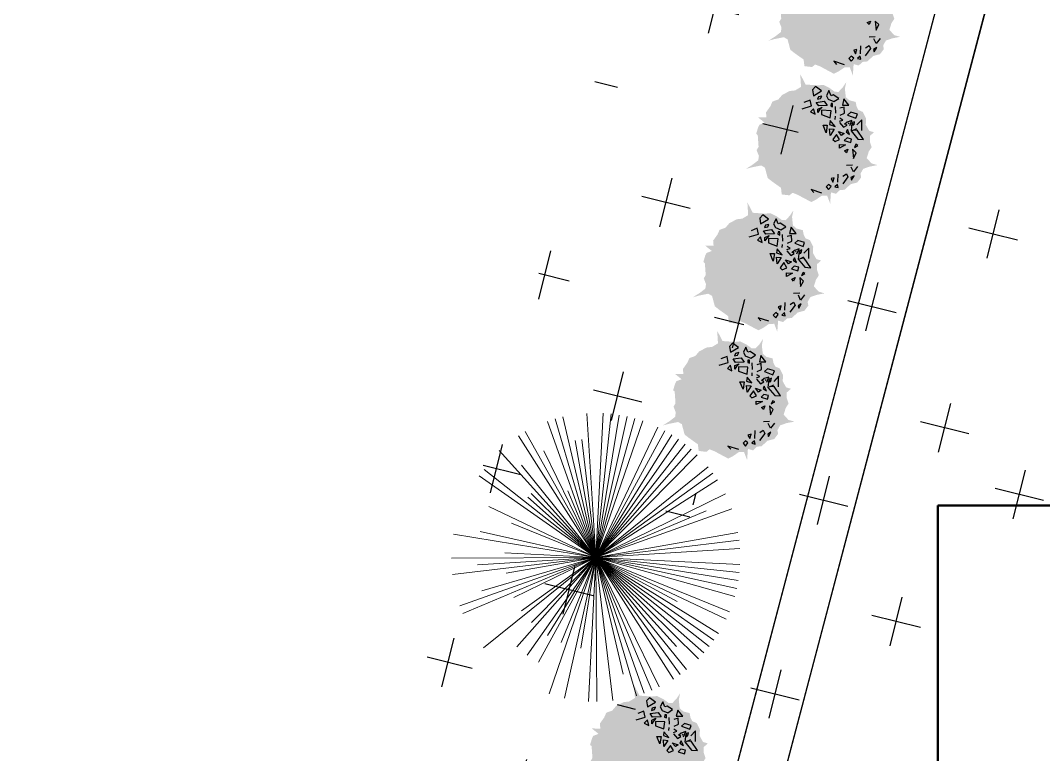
# Model space of a CAD drawing. Header units: millimetres. Extents: x 1933 to 24107, y 1228 to 18074.
# Drawn here: x 1933 to 5187, y 7355 to 9689 of the extents above; entities that cross this region are included whole.
import ezdxf

# ---------------------------------------------------------------- set-up
doc = ezdxf.new("R2010")
doc.units = ezdxf.units.MM
doc.layers.add('marc det', color=74, linetype='Continuous', lineweight=18)

msp = doc.modelspace()

# ---------------------------------------------------------------- hatches: boundary and pattern name
h = msp.add_hatch()
h.set_pattern_fill('CROSS', color=92, scale=50, angle=75.9543, style=0)
h.set_pattern_definition([(75.9543, (115709.1, -407736.82), (-230.95161, 385.06344), [158.75, -476.25]), (165.9543, (115805.37, -407679.08), (-385.06344, -230.95161), [158.75, -476.25])])
h.paths.add_polyline_path([(4287.4, 11301.4), (1933.3, 3232), (2260.8, 3143.2, 0.425509), (2731.5, 3465), (3074, 4604.1), (4678.3, 10297.5, 0.355067)])
at = {"layer": 'marc det'}
for points in [[(4372.6, 9629.2), (4381.5, 9595.9), (4395.5, 9585), (4423.7, 9565), (4426.2, 9543.9), (4450.4, 9541.1), (4460.7, 9549.2), (4476.2, 9543.1), (4519.9, 9519.7), (4535, 9527.3), (4553.9, 9540.1), (4570.4, 9540.3), (4580.2, 9514.9), (4582.7, 9550.3), (4599, 9545.9), (4611, 9557.4), (4626.1, 9558.9), (4645.2, 9576.3), (4666.6, 9582.1), (4678.9, 9598.2), (4676.6, 9609.9), (4685.4, 9625.3), (4705.4, 9632.3), (4730.5, 9637.2), (4711.6, 9642.6), (4696.5, 9659.4), (4703, 9680.5), (4712.1, 9694.4), (4706.4, 9711.6), (4706.4, 9729.8), (4719.5, 9741.5), (4704.3, 9746.2), (4693.4, 9765.3), (4694.3, 9785.2), (4684.2, 9806.1), (4669.9, 9812.4), (4664.2, 9823.4), (4661.3, 9838.1), (4641.3, 9843.3), (4629.9, 9853.2), (4627, 9880), (4631.2, 9900.6), (4619.3, 9883), (4606.4, 9869.9), (4594.4, 9870.5), (4577.8, 9882.5), (4558.1, 9892.3), (4541.8, 9890.6), (4502.1, 9893.5), (4484.9, 9926.6), (4487.6, 9886), (4469, 9874.8), (4451.6, 9872.9), (4427.9, 9860.6), (4415.4, 9846), (4396.5, 9839.2), (4390, 9824.2), (4376, 9804.8), (4377.6, 9788.7), (4350.6, 9789.1), (4371.8, 9772), (4355.2, 9765.7), (4351, 9757.2), (4345, 9736.9), (4349.9, 9732.7), (4352.5, 9695.2), (4346.2, 9684.8), (4353.4, 9666.5), (4351.4, 9652.4), (4332.9, 9638.1), (4311.8, 9624.8), (4332, 9630.3), (4360.6, 9635.9)], [(4300.6, 9221.2), (4309.5, 9188), (4323.5, 9177.1), (4351.7, 9157), (4354.1, 9135.9), (4378.4, 9133.1), (4388.7, 9141.2), (4404.1, 9135.1), (4447.9, 9111.8), (4463, 9119.3), (4481.8, 9132.2), (4498.4, 9132.4), (4508.1, 9106.9), (4510.6, 9142.4), (4526.9, 9138), (4538.9, 9149.5), (4554.1, 9150.9), (4573.2, 9168.4), (4594.6, 9174.1), (4606.8, 9190.2), (4604.5, 9201.9), (4613.4, 9217.4), (4633.3, 9224.3), (4658.5, 9229.3), (4639.6, 9234.7), (4624.4, 9251.5), (4631, 9272.5), (4640.1, 9286.5), (4634.3, 9303.6), (4634.3, 9321.9), (4647.4, 9333.6), (4632.3, 9338.2), (4621.4, 9357.4), (4622.2, 9377.3), (4612.2, 9398.1), (4597.9, 9404.5), (4592.2, 9415.5), (4589.3, 9430.1), (4569.3, 9435.3), (4557.8, 9445.2), (4554.9, 9472), (4559.2, 9492.7), (4547.2, 9475.1), (4534.4, 9461.9), (4522.4, 9462.6), (4505.8, 9474.6), (4486.1, 9484.4), (4469.8, 9482.7), (4430.1, 9485.5), (4412.9, 9518.6), (4415.5, 9478.1), (4397, 9466.8), (4379.6, 9464.9), (4355.9, 9452.7), (4343.3, 9438), (4324.5, 9431.3), (4317.9, 9416.3), (4304, 9396.8), (4305.6, 9380.7), (4278.6, 9381.2), (4299.8, 9364), (4283.2, 9357.7), (4278.9, 9349.3), (4273, 9329), (4277.8, 9324.8), (4280.5, 9287.2), (4274.2, 9276.9), (4281.4, 9258.5), (4279.4, 9244.4), (4260.8, 9230.1), (4239.7, 9216.9), (4260, 9222.4), (4288.6, 9228)], [(4132.5, 8813.3), (4141.4, 8780.1), (4155.4, 8769.1), (4183.6, 8749.1), (4186, 8728), (4210.3, 8725.2), (4220.6, 8733.3), (4236, 8727.2), (4279.8, 8703.9), (4294.9, 8711.4), (4313.7, 8724.2), (4330.3, 8724.4), (4340, 8699), (4342.6, 8734.5), (4358.8, 8730.1), (4370.8, 8741.5), (4386, 8743), (4405.1, 8760.5), (4426.5, 8766.2), (4438.7, 8782.3), (4436.4, 8794), (4445.3, 8809.4), (4465.2, 8816.4), (4490.4, 8821.3), (4471.5, 8826.8), (4456.3, 8843.6), (4462.9, 8864.6), (4472, 8878.6), (4466.3, 8895.7), (4466.2, 8913.9), (4479.3, 8925.6), (4464.2, 8930.3), (4453.3, 8949.4), (4454.1, 8969.4), (4444.1, 8990.2), (4429.8, 8996.5), (4424.1, 9007.6), (4421.2, 9022.2), (4401.2, 9027.4), (4389.8, 9037.3), (4386.9, 9064.1), (4391.1, 9084.7), (4379.1, 9067.2), (4366.3, 9054), (4354.3, 9054.7), (4337.7, 9066.6), (4318, 9076.4), (4301.7, 9074.7), (4262, 9077.6), (4244.8, 9110.7), (4247.4, 9070.1), (4228.9, 9058.9), (4211.5, 9057), (4187.8, 9044.7), (4175.2, 9030.1), (4156.4, 9023.3), (4149.9, 9008.4), (4135.9, 8988.9), (4137.5, 8972.8), (4110.5, 8973.2), (4131.7, 8956.1), (4115.1, 8949.8), (4110.8, 8941.4), (4104.9, 8921), (4109.7, 8916.8), (4112.4, 8879.3), (4106.1, 8868.9), (4113.3, 8850.6), (4111.3, 8836.5), (4092.8, 8822.2), (4071.6, 8808.9), (4091.9, 8814.4), (4120.5, 8820.1)], [(4036.4, 8405.4), (4045.3, 8372.1), (4059.3, 8361.2), (4087.5, 8341.2), (4090, 8320.1), (4114.3, 8317.2), (4124.5, 8325.3), (4140, 8319.3), (4183.7, 8295.9), (4198.8, 8303.5), (4217.7, 8316.3), (4234.2, 8316.5), (4244, 8291.1), (4246.5, 8326.5), (4262.8, 8322.1), (4274.8, 8333.6), (4289.9, 8335.1), (4309, 8352.5), (4330.4, 8358.2), (4342.7, 8374.4), (4340.4, 8386.1), (4349.2, 8401.5), (4369.2, 8408.5), (4394.3, 8413.4), (4375.5, 8418.8), (4360.3, 8435.6), (4366.8, 8456.7), (4375.9, 8470.6), (4370.2, 8487.8), (4370.2, 8506), (4383.3, 8517.7), (4368.1, 8522.3), (4357.3, 8541.5), (4358.1, 8561.4), (4348, 8582.3), (4333.8, 8588.6), (4328, 8599.6), (4325.1, 8614.3), (4305.1, 8619.5), (4293.7, 8629.4), (4290.8, 8656.2), (4295, 8676.8), (4283.1, 8659.2), (4270.2, 8646), (4258.3, 8646.7), (4241.7, 8658.7), (4221.9, 8668.5), (4205.7, 8666.8), (4165.9, 8669.6), (4148.8, 8702.8), (4151.4, 8662.2), (4132.8, 8651), (4115.4, 8649), (4091.7, 8636.8), (4079.2, 8622.1), (4060.4, 8615.4), (4053.8, 8600.4), (4039.8, 8580.9), (4041.4, 8564.9), (4014.4, 8565.3), (4035.6, 8548.2), (4019.1, 8541.9), (4014.8, 8533.4), (4008.8, 8513.1), (4013.7, 8508.9), (4016.3, 8471.4), (4010, 8461), (4017.2, 8442.6), (4015.2, 8428.6), (3996.7, 8414.3), (3975.6, 8401), (3995.9, 8406.5), (4024.4, 8412.1)], [(3772.3, 7277.5), (3781.2, 7244.3), (3795.2, 7233.4), (3823.4, 7213.3), (3825.8, 7192.2), (3850.1, 7189.4), (3860.4, 7197.5), (3875.8, 7191.4), (3919.6, 7168.1), (3934.7, 7175.6), (3953.5, 7188.5), (3970.1, 7188.7), (3979.8, 7163.2), (3982.4, 7198.7), (3998.6, 7194.3), (4010.6, 7205.8), (4025.8, 7207.2), (4044.9, 7224.7), (4066.3, 7230.4), (4078.5, 7246.5), (4076.2, 7258.2), (4085.1, 7273.7), (4105, 7280.6), (4130.2, 7285.6), (4111.3, 7291), (4096.1, 7307.8), (4102.7, 7328.8), (4111.8, 7342.8), (4106.1, 7359.9), (4106, 7378.2), (4119.1, 7389.9), (4104, 7394.5), (4093.1, 7413.7), (4093.9, 7433.6), (4083.9, 7454.4), (4069.6, 7460.7), (4063.9, 7471.8), (4061, 7486.4), (4041, 7491.6), (4029.6, 7501.5), (4026.7, 7528.3), (4030.9, 7549), (4018.9, 7531.4), (4006.1, 7518.2), (3994.1, 7518.9), (3977.5, 7530.8), (3957.8, 7540.7), (3941.5, 7539), (3901.8, 7541.8), (3884.6, 7574.9), (3887.2, 7534.4), (3868.7, 7523.1), (3851.3, 7521.2), (3827.6, 7509), (3815, 7494.3), (3796.2, 7487.6), (3789.7, 7472.6), (3775.7, 7453.1), (3777.3, 7437), (3750.3, 7437.5), (3771.5, 7420.3), (3754.9, 7414), (3750.6, 7405.6), (3744.7, 7385.3), (3749.5, 7381), (3752.2, 7343.5), (3745.9, 7333.2), (3753.1, 7314.8), (3751.1, 7300.7), (3732.6, 7286.4), (3711.4, 7273.2), (3731.7, 7278.7), (3760.3, 7284.3)]]:
    msp.add_hatch(color=102, dxfattribs=at).paths.add_polyline_path(points)

# ---------------------------------------------------------------- linework, layer by layer
for p, q in [((6994.3, 17890.7), (3041.8, 2880.8)), ((7146.7, 17867.5), (3194.3, 2857.7))]:
    msp.add_line(p, q)
at = {"color": 96}
for p, q in [((4625.9, 9682.3), (4636.7, 9687.4)), ((4631.8, 9676.1), (4625.9, 9682.3)), ((4636.7, 9687.4), (4631.8, 9676.1)), ((4651.3, 9687.4), (4654.3, 9658.5)), ((4663.1, 9676.1), (4651.3, 9687.4)), ((4654.3, 9658.5), (4663.1, 9676.1)), ((4631.8, 9637.2), (4651.3, 9638.5)), ((4654.1, 9616), (4647.3, 9631)), ((4666.8, 9632.3), (4654.1, 9616)), ((4604.4, 9583.3), (4605.4, 9608.4)), ((4636.5, 9599.7), (4619.9, 9577.1)), ((4620.9, 9602.2), (4631.7, 9609.7)), ((4631.7, 9609.7), (4636.5, 9599.7)), ((4656.1, 9603.5), (4646.3, 9597.2)), ((4648.3, 9589.7), (4656.1, 9603.5)), ((4575.1, 9575.8), (4567.3, 9568.3)), ((4567.3, 9568.3), (4575.1, 9559.5)), ((4582.9, 9569.6), (4575.1, 9575.8)), ((4575.1, 9559.5), (4582.9, 9569.6)), ((4592.7, 9597.1), (4582.9, 9594.6)), ((4582.9, 9594.6), (4588.8, 9583.3)), ((4588.8, 9583.3), (4592.7, 9597.1)), ((4603.4, 9575.8), (4594.6, 9568.3)), ((4594.6, 9568.3), (4605.4, 9565.8)), ((4605.4, 9565.8), (4603.4, 9575.8)), ((4646.3, 9597.2), (4648.3, 9589.7)), ((4519.4, 9559.5), (4528.2, 9549.5)), ((4553.6, 9548.2), (4519.4, 9559.5)), ((4462, 9478.7), (4452.2, 9468.7)), ((4452.2, 9468.7), (4455.1, 9449.9)), ((4480.6, 9464.9), (4462, 9478.7)), ((4444.4, 9436.1), (4424.8, 9428.6)), ((4448.3, 9417.3), (4444.4, 9436.1)), ((4455.1, 9449.9), (4480.6, 9464.9)), ((4470.8, 9446.1), (4467.9, 9438.6)), ((4467.9, 9438.6), (4477.6, 9441.1)), ((4481.5, 9448.6), (4470.8, 9446.1)), ((4477.6, 9441.1), (4481.5, 9448.6)), ((4504, 9466.1), (4496.2, 9449.9)), ((4496.2, 9449.9), (4502.1, 9438.6)), ((4502.1, 9438.6), (4519.7, 9431.1)), ((4510.9, 9449.9), (4504, 9466.1)), ((4517.7, 9452.4), (4510.9, 9449.9)), ((4535.3, 9441.1), (4517.7, 9452.4)), ((4519.7, 9431.1), (4535.3, 9441.1)), ((4551.9, 9439.8), (4547, 9419.8)), ((4567.6, 9419.8), (4551.9, 9439.8)), ((4419, 9408.5), (4448.3, 9417.3)), ((4455.1, 9408.5), (4445.4, 9398.5)), ((4460, 9391), (4455.1, 9408.5)), ((4464, 9428.6), (4489.4, 9432.3)), ((4471.8, 9417.3), (4464, 9428.6)), ((4468.8, 9407.3), (4482.5, 9413.5)), ((4468.8, 9396), (4468.8, 9407.3)), ((4474.7, 9404.7), (4468.8, 9396)), ((4499.1, 9418.5), (4471.8, 9417.3)), ((4482.5, 9413.5), (4474.7, 9404.7)), ((4480.6, 9403.5), (4480.6, 9389.7)), ((4510.9, 9402.2), (4480.6, 9403.5)), ((4489.4, 9432.3), (4499.1, 9418.5)), ((4507.9, 9379.7), (4510.9, 9402.2)), ((4510.9, 9424.8), (4509.9, 9417.3)), ((4509.9, 9417.3), (4515.8, 9414.8)), ((4515.8, 9424.8), (4510.9, 9424.8)), ((4515.8, 9414.8), (4515.8, 9424.8)), ((4523.6, 9416), (4524.6, 9394.7)), ((4552.8, 9413.6), (4539.1, 9409.8)), ((4547, 9419.8), (4567.6, 9419.8)), ((4553.8, 9394.8), (4552.8, 9413.6)), ((4445.4, 9398.5), (4460, 9391)), ((4480.6, 9389.7), (4507.9, 9379.7)), ((4507.9, 9370.9), (4506, 9358.4)), ((4523.6, 9352.1), (4507.9, 9370.9)), ((4523.6, 9384.7), (4522.6, 9374.7)), ((4538.1, 9368.5), (4548.9, 9372.2)), ((4548.9, 9372.2), (4539.1, 9378.5)), ((4540.1, 9388.5), (4553.8, 9394.8)), ((4577.2, 9371), (4562.5, 9366)), ((4573.3, 9397.3), (4563.5, 9388.5)), ((4563.5, 9388.5), (4589.9, 9378.5)), ((4570.4, 9354.7), (4577.2, 9371)), ((4594.8, 9391), (4573.3, 9397.3)), ((4589.9, 9378.5), (4594.8, 9391)), ((4608.5, 9373.5), (4592.8, 9357.2)), ((4608.5, 9339.6), (4608.5, 9373.5)), ((4495.2, 9332.1), (4485.4, 9355.9)), ((4485.4, 9355.9), (4499.1, 9355.9)), ((4499.1, 9355.9), (4495.2, 9332.1)), ((4506, 9358.4), (4523.6, 9352.1)), ((4506, 9344.6), (4520.6, 9343.3)), ((4507.9, 9323.3), (4506, 9344.6)), ((4520.6, 9343.3), (4507.9, 9323.3)), ((4538.2, 9364.6), (4550.9, 9349.6)), ((4550.9, 9349.6), (4561.7, 9355.9)), ((4562.5, 9366), (4553.8, 9358.4)), ((4561.7, 9355.9), (4554.9, 9360.9)), ((4562.7, 9342.1), (4558.8, 9334.6)), ((4569.5, 9327), (4562.7, 9342.1)), ((4565.6, 9360.9), (4568.5, 9363.4)), ((4577.3, 9363.4), (4574.4, 9338.3)), ((4574.4, 9338.3), (4595.9, 9312)), ((4586, 9367.2), (4578.2, 9364.7)), ((4578.2, 9364.7), (4581.1, 9354.7)), ((4579.3, 9339.6), (4593, 9345.8)), ((4594, 9340.8), (4579.3, 9339.6)), ((4584.1, 9357.2), (4586, 9367.2)), ((4614.5, 9310.8), (4594, 9340.8)), ((4528.5, 9327), (4516.7, 9310.8)), ((4516.7, 9310.8), (4523.6, 9304.5)), ((4523.6, 9304.5), (4538.2, 9310.8)), ((4538.2, 9310.8), (4528.5, 9327)), ((4544.1, 9323.3), (4534.3, 9335.8)), ((4534.3, 9335.8), (4552.9, 9329.6)), ((4552.9, 9329.6), (4544.1, 9323.3)), ((4561.7, 9315.8), (4552.9, 9307)), ((4552.9, 9307), (4573.4, 9300.7)), ((4558.8, 9334.6), (4569.5, 9327)), ((4576.4, 9312), (4561.7, 9315.8)), ((4573.4, 9300.7), (4576.4, 9312)), ((4595.9, 9312), (4614.5, 9310.8)), ((4537.3, 9283.2), (4537.3, 9294.5)), ((4537.3, 9294.5), (4556.8, 9293.2)), ((4556.8, 9293.2), (4537.3, 9283.2)), ((4553.9, 9274.4), (4564.6, 9279.4)), ((4559.7, 9268.1), (4553.9, 9274.4)), ((4564.6, 9279.4), (4559.7, 9268.1)), ((4579.3, 9279.4), (4582.2, 9250.6)), ((4591, 9268.1), (4579.3, 9279.4)), ((4590.1, 9295.7), (4585.2, 9285.7)), ((4585.2, 9285.7), (4595.9, 9292)), ((4595.9, 9292), (4590.1, 9295.7)), ((4582.2, 9250.6), (4591, 9268.1)), ((4559.7, 9229.3), (4579.3, 9230.5)), ((4582.1, 9208.1), (4575.2, 9223.1)), ((4594.8, 9224.3), (4582.1, 9208.1)), ((4520.6, 9189.2), (4510.9, 9186.7)), ((4510.9, 9186.7), (4516.7, 9175.4)), ((4516.7, 9175.4), (4520.6, 9189.2)), ((4532.4, 9175.4), (4533.4, 9200.5)), ((4564.5, 9191.8), (4547.9, 9169.2)), ((4548.9, 9194.3), (4559.6, 9201.8)), ((4559.6, 9201.8), (4564.5, 9191.8)), ((4584.1, 9195.5), (4574.3, 9189.3)), ((4574.3, 9189.3), (4576.2, 9181.7)), ((4576.2, 9181.7), (4584.1, 9195.5)), ((4447.3, 9151.6), (4456.1, 9141.6)), ((4481.5, 9140.3), (4447.3, 9151.6)), ((4503, 9167.9), (4495.2, 9160.4)), ((4495.2, 9160.4), (4503, 9151.6)), ((4510.9, 9161.6), (4503, 9167.9)), ((4503, 9151.6), (4510.9, 9161.6)), ((4531.4, 9167.9), (4522.6, 9160.4)), ((4522.6, 9160.4), (4533.4, 9157.8)), ((4533.4, 9157.8), (4531.4, 9167.9)), ((4293.9, 9070.8), (4284.1, 9060.7)), ((4284.1, 9060.7), (4287.1, 9041.9)), ((4287.1, 9041.9), (4312.5, 9057)), ((4312.5, 9057), (4293.9, 9070.8)), ((4335.9, 9058.2), (4328.1, 9041.9)), ((4342.8, 9041.9), (4335.9, 9058.2)), ((4349.6, 9044.4), (4342.8, 9041.9)), ((4367.2, 9033.1), (4349.6, 9044.4)), ((4276.3, 9028.1), (4256.8, 9020.6)), ((4280.2, 9009.3), (4276.3, 9028.1)), ((4295.9, 9020.6), (4321.3, 9024.4)), ((4303.7, 9009.3), (4295.9, 9020.6)), ((4302.7, 9038.2), (4299.8, 9030.6)), ((4299.8, 9030.6), (4309.5, 9033.1)), ((4313.4, 9040.7), (4302.7, 9038.2)), ((4309.5, 9033.1), (4313.4, 9040.7)), ((4321.3, 9024.4), (4331, 9010.6)), ((4328.1, 9041.9), (4334, 9030.6)), ((4334, 9030.6), (4351.6, 9023.1)), ((4342.8, 9016.9), (4341.8, 9009.3)), ((4347.7, 9016.9), (4342.8, 9016.9)), ((4347.7, 9006.8), (4347.7, 9016.9)), ((4351.6, 9023.1), (4367.2, 9033.1)), ((4383.8, 9031.9), (4378.9, 9011.8)), ((4378.9, 9011.8), (4399.5, 9011.8)), ((4399.5, 9011.8), (4383.8, 9031.9)), ((4250.9, 9000.6), (4280.2, 9009.3)), ((4287.1, 9000.6), (4277.3, 8990.5)), ((4277.3, 8990.5), (4291.9, 8983)), ((4291.9, 8983), (4287.1, 9000.6)), ((4300.7, 8999.3), (4314.4, 9005.6)), ((4300.7, 8988), (4300.7, 8999.3)), ((4306.6, 8996.8), (4300.7, 8988)), ((4331, 9010.6), (4303.7, 9009.3)), ((4314.4, 9005.6), (4306.6, 8996.8)), ((4312.5, 8995.5), (4312.5, 8981.8)), ((4342.8, 8994.3), (4312.5, 8995.5)), ((4312.5, 8981.8), (4339.9, 8971.7)), ((4339.9, 8971.7), (4342.8, 8994.3)), ((4341.8, 9009.3), (4347.7, 9006.8)), ((4355.5, 9008.1), (4356.5, 8986.8)), ((4384.7, 9005.6), (4371, 9001.9)), ((4372, 8980.6), (4385.7, 8986.8)), ((4385.7, 8986.8), (4384.7, 9005.6)), ((4405.2, 8989.3), (4395.4, 8980.6)), ((4395.4, 8980.6), (4421.8, 8970.6)), ((4426.7, 8983.1), (4405.2, 8989.3)), ((4421.8, 8970.6), (4426.7, 8983.1)), ((4327.1, 8924.1), (4317.4, 8947.9)), ((4317.4, 8947.9), (4331, 8947.9)), ((4331, 8947.9), (4327.1, 8924.1)), ((4339.9, 8963), (4337.9, 8950.4)), ((4337.9, 8950.4), (4355.5, 8944.2)), ((4355.5, 8944.2), (4339.9, 8963)), ((4355.5, 8976.8), (4354.5, 8966.7)), ((4370, 8960.5), (4380.8, 8964.3)), ((4370.2, 8956.7), (4382.9, 8941.7)), ((4380.8, 8964.3), (4371, 8970.6)), ((4382.9, 8941.7), (4393.6, 8947.9)), ((4394.5, 8958), (4385.7, 8950.5)), ((4393.6, 8947.9), (4386.8, 8952.9)), ((4409.1, 8963), (4394.5, 8958)), ((4397.5, 8952.9), (4400.5, 8955.5)), ((4402.3, 8946.7), (4409.1, 8963)), ((4409.2, 8955.5), (4406.3, 8930.4)), ((4417.9, 8959.3), (4410.1, 8956.8)), ((4410.1, 8956.8), (4413, 8946.7)), ((4416, 8949.3), (4417.9, 8959.3)), ((4440.4, 8965.5), (4424.8, 8949.3)), ((4440.4, 8931.7), (4440.4, 8965.5)), ((4337.9, 8936.7), (4352.6, 8935.4)), ((4339.9, 8915.3), (4337.9, 8936.7)), ((4352.6, 8935.4), (4339.9, 8915.3)), ((4360.4, 8919.1), (4348.6, 8902.8)), ((4370.2, 8902.8), (4360.4, 8919.1)), ((4376, 8915.3), (4366.2, 8927.9)), ((4366.2, 8927.9), (4384.8, 8921.6)), ((4384.8, 8921.6), (4376, 8915.3)), ((4394.6, 8934.1), (4390.7, 8926.6)), ((4390.7, 8926.6), (4401.4, 8919.1)), ((4401.4, 8919.1), (4394.6, 8934.1)), ((4406.3, 8930.4), (4427.8, 8904.1)), ((4411.2, 8931.6), (4424.9, 8937.9)), ((4425.9, 8932.9), (4411.2, 8931.6)), ((4446.4, 8902.8), (4425.9, 8932.9)), ((4348.6, 8902.8), (4355.5, 8896.5)), ((4355.5, 8896.5), (4370.2, 8902.8)), ((4369.2, 8875.2), (4369.2, 8886.5)), ((4369.2, 8886.5), (4388.7, 8885.3)), ((4388.7, 8885.3), (4369.2, 8875.2)), ((4393.6, 8907.8), (4384.8, 8899)), ((4384.8, 8899), (4405.3, 8892.8)), ((4408.3, 8904.1), (4393.6, 8907.8)), ((4405.3, 8892.8), (4408.3, 8904.1)), ((4422, 8887.8), (4417.1, 8877.7)), ((4417.1, 8877.7), (4427.8, 8884)), ((4427.8, 8884), (4422, 8887.8)), ((4427.8, 8904.1), (4446.4, 8902.8)), ((4385.8, 8866.5), (4396.5, 8871.5)), ((4391.6, 8860.2), (4385.8, 8866.5)), ((4396.5, 8871.5), (4391.6, 8860.2)), ((4411.2, 8871.5), (4414.1, 8842.7)), ((4422.9, 8860.2), (4411.2, 8871.5)), ((4414.1, 8842.7), (4422.9, 8860.2)), ((4391.6, 8821.4), (4411.2, 8822.6)), ((4364.3, 8767.5), (4365.3, 8792.5)), ((4380.8, 8786.3), (4391.5, 8793.8)), ((4391.5, 8793.8), (4396.4, 8783.8)), ((4416, 8787.6), (4406.2, 8781.3)), ((4414, 8800.1), (4407.2, 8815.2)), ((4408.1, 8773.8), (4416, 8787.6)), ((4426.7, 8816.4), (4414, 8800.1)), ((4335, 8759.9), (4327.1, 8752.4)), ((4327.1, 8752.4), (4335, 8743.7)), ((4342.8, 8753.7), (4335, 8759.9)), ((4335, 8743.7), (4342.8, 8753.7)), ((4352.6, 8781.2), (4342.8, 8778.7)), ((4342.8, 8778.7), (4348.6, 8767.5)), ((4348.6, 8767.5), (4352.6, 8781.2)), ((4363.3, 8759.9), (4354.5, 8752.4)), ((4354.5, 8752.4), (4365.3, 8749.9)), ((4365.3, 8749.9), (4363.3, 8759.9)), ((4396.4, 8783.8), (4379.8, 8761.3)), ((4406.2, 8781.3), (4408.1, 8773.8)), ((4279.2, 8743.7), (4288, 8733.6)), ((4313.4, 8732.4), (4279.2, 8743.7)), ((4197.9, 8662.8), (4188.1, 8652.8)), ((4216.4, 8649), (4197.9, 8662.8)), ((4188.1, 8652.8), (4191, 8634)), ((4191, 8634), (4216.4, 8649)), ((4206.6, 8630.2), (4203.7, 8622.7)), ((4203.7, 8622.7), (4213.5, 8625.2)), ((4217.4, 8632.7), (4206.6, 8630.2)), ((4213.5, 8625.2), (4217.4, 8632.7)), ((4239.9, 8650.3), (4232.1, 8634)), ((4232.1, 8634), (4237.9, 8622.7)), ((4237.9, 8622.7), (4255.5, 8615.2)), ((4246.7, 8634), (4239.9, 8650.3)), ((4253.6, 8636.5), (4246.7, 8634)), ((4271.2, 8625.2), (4253.6, 8636.5)), ((4255.5, 8615.2), (4271.2, 8625.2)), ((4287.8, 8624), (4282.9, 8603.9)), ((4303.4, 8603.9), (4287.8, 8624)), ((4154.8, 8592.6), (4184.2, 8601.4)), ((4180.3, 8620.2), (4160.7, 8612.7)), ((4184.2, 8601.4), (4180.3, 8620.2)), ((4191, 8592.6), (4181.2, 8582.6)), ((4195.9, 8575.1), (4191, 8592.6)), ((4199.8, 8612.7), (4225.2, 8616.4)), ((4207.6, 8601.4), (4199.8, 8612.7)), ((4204.7, 8591.4), (4218.4, 8597.6)), ((4204.7, 8580.1), (4204.7, 8591.4)), ((4210.6, 8588.9), (4204.7, 8580.1)), ((4235, 8602.7), (4207.6, 8601.4)), ((4218.4, 8597.6), (4210.6, 8588.9)), ((4225.2, 8616.4), (4235, 8602.7)), ((4246.7, 8608.9), (4245.8, 8601.4)), ((4245.8, 8601.4), (4251.6, 8598.9)), ((4251.6, 8608.9), (4246.7, 8608.9)), ((4251.6, 8598.9), (4251.6, 8608.9)), ((4259.4, 8600.1), (4260.4, 8578.8)), ((4288.6, 8597.7), (4274.9, 8593.9)), ((4282.9, 8603.9), (4303.4, 8603.9)), ((4289.6, 8578.9), (4288.6, 8597.7)), ((4181.2, 8582.6), (4195.9, 8575.1)), ((4216.4, 8587.6), (4216.4, 8573.8)), ((4246.7, 8586.4), (4216.4, 8587.6)), ((4216.4, 8573.8), (4243.8, 8563.8)), ((4243.8, 8563.8), (4246.7, 8586.4)), ((4259.4, 8568.8), (4258.5, 8558.8)), ((4274, 8552.6), (4284.7, 8556.4)), ((4284.7, 8556.4), (4274.9, 8562.6)), ((4275.9, 8572.6), (4289.6, 8578.9)), ((4309.2, 8581.4), (4299.4, 8572.6)), ((4299.4, 8572.6), (4325.8, 8562.6)), ((4330.7, 8575.2), (4309.2, 8581.4)), ((4325.8, 8562.6), (4330.7, 8575.2)), ((4344.3, 8557.6), (4328.7, 8541.3)), ((4344.3, 8523.8), (4344.3, 8557.6)), ((4231.1, 8516.2), (4221.3, 8540)), ((4221.3, 8540), (4235, 8540)), ((4235, 8540), (4231.1, 8516.2)), ((4243.8, 8555), (4241.8, 8542.5)), ((4241.8, 8542.5), (4259.4, 8536.2)), ((4241.8, 8528.7), (4256.5, 8527.5)), ((4243.8, 8507.4), (4241.8, 8528.7)), ((4259.4, 8536.2), (4243.8, 8555)), ((4256.5, 8527.5), (4243.8, 8507.4)), ((4274.1, 8548.8), (4286.8, 8533.7)), ((4286.8, 8533.7), (4297.6, 8540)), ((4298.4, 8550.1), (4289.6, 8542.6)), ((4297.6, 8540), (4290.7, 8545)), ((4298.5, 8526.2), (4294.6, 8518.7)), ((4313.1, 8555.1), (4298.4, 8550.1)), ((4305.4, 8511.2), (4298.5, 8526.2)), ((4301.5, 8545), (4304.4, 8547.5)), ((4306.2, 8538.8), (4313.1, 8555.1)), ((4313.2, 8547.5), (4310.3, 8522.4)), ((4321.9, 8551.3), (4314, 8548.8)), ((4314, 8548.8), (4317, 8538.8)), ((4315.2, 8523.7), (4328.8, 8530)), ((4329.8, 8524.9), (4315.2, 8523.7)), ((4319.9, 8541.3), (4321.9, 8551.3)), ((4350.4, 8494.9), (4329.8, 8524.9)), ((4264.3, 8511.2), (4252.6, 8494.9)), ((4252.6, 8494.9), (4259.4, 8488.6)), ((4259.4, 8488.6), (4274.1, 8494.9)), ((4274.1, 8494.9), (4264.3, 8511.2)), ((4280, 8507.4), (4270.2, 8519.9)), ((4270.2, 8519.9), (4288.8, 8513.7)), ((4288.8, 8513.7), (4280, 8507.4)), ((4297.6, 8499.9), (4288.8, 8491.1)), ((4294.6, 8518.7), (4305.4, 8511.2)), ((4312.2, 8496.1), (4297.6, 8499.9)), ((4309.3, 8484.9), (4312.2, 8496.1)), ((4310.3, 8522.4), (4331.8, 8496.1)), ((4331.8, 8496.1), (4350.4, 8494.9)), ((4273.1, 8467.3), (4273.1, 8478.6)), ((4273.1, 8478.6), (4292.7, 8477.3)), ((4292.7, 8477.3), (4273.1, 8467.3)), ((4288.8, 8491.1), (4309.3, 8484.9)), ((4289.7, 8458.5), (4300.5, 8463.5)), ((4300.5, 8463.5), (4295.6, 8452.3)), ((4315.2, 8463.5), (4318.1, 8434.7)), ((4326.9, 8452.3), (4315.2, 8463.5)), ((4325.9, 8479.8), (4321, 8469.8)), ((4321, 8469.8), (4331.8, 8476.1)), ((4331.8, 8476.1), (4325.9, 8479.8)), ((4295.6, 8452.3), (4289.7, 8458.5)), ((4318.1, 8434.7), (4326.9, 8452.3)), ((4295.6, 8413.4), (4315.2, 8414.7)), ((4318, 8392.2), (4311.1, 8407.2)), ((4330.7, 8408.5), (4318, 8392.2)), ((4256.5, 8373.3), (4246.7, 8370.8)), ((4246.7, 8370.8), (4252.6, 8359.5)), ((4252.6, 8359.5), (4256.5, 8373.3)), ((4268.2, 8359.5), (4269.2, 8384.6)), ((4300.4, 8375.9), (4283.7, 8353.3)), ((4284.7, 8378.4), (4295.5, 8385.9)), ((4295.5, 8385.9), (4300.4, 8375.9)), ((4319.9, 8379.7), (4310.1, 8373.4)), ((4310.1, 8373.4), (4312.1, 8365.9)), ((4312.1, 8365.9), (4319.9, 8379.7)), ((4183.2, 8335.7), (4192, 8325.7)), ((4217.4, 8324.4), (4183.2, 8335.7)), ((4238.9, 8352), (4231.1, 8344.5)), ((4231.1, 8344.5), (4238.9, 8335.7)), ((4246.7, 8345.7), (4238.9, 8352)), ((4238.9, 8335.7), (4246.7, 8345.7)), ((4267.3, 8352), (4258.5, 8344.5)), ((4258.5, 8344.5), (4269.2, 8342)), ((4269.2, 8342), (4267.3, 8352)), ((3933.7, 7535), (3923.9, 7524.9)), ((3923.9, 7524.9), (3926.9, 7506.2)), ((3926.9, 7506.2), (3952.3, 7521.2)), ((3952.3, 7521.2), (3933.7, 7535)), ((3975.7, 7522.4), (3967.9, 7506.2)), ((3982.6, 7506.2), (3975.7, 7522.4)), ((3916.1, 7492.4), (3896.6, 7484.9)), ((3920, 7473.6), (3916.1, 7492.4)), ((3935.7, 7484.9), (3961.1, 7488.6)), ((3943.5, 7473.6), (3935.7, 7484.9)), ((3942.5, 7502.4), (3939.6, 7494.9)), ((3939.6, 7494.9), (3949.3, 7497.4)), ((3953.2, 7504.9), (3942.5, 7502.4)), ((3949.3, 7497.4), (3953.2, 7504.9)), ((3961.1, 7488.6), (3970.8, 7474.8)), ((3967.9, 7506.2), (3973.8, 7494.9)), ((3973.8, 7494.9), (3991.4, 7487.4)), ((3989.4, 7508.7), (3982.6, 7506.2)), ((4007, 7497.4), (3989.4, 7508.7)), ((3991.4, 7487.4), (4007, 7497.4)), ((4023.6, 7496.1), (4018.7, 7476.1)), ((4039.3, 7476.1), (4023.6, 7496.1)), ((3890.7, 7464.8), (3920, 7473.6)), ((3926.9, 7464.8), (3917.1, 7454.8)), ((3917.1, 7454.8), (3931.8, 7447.3)), ((3931.8, 7447.3), (3926.9, 7464.8)), ((3940.5, 7463.5), (3954.2, 7469.8)), ((3940.5, 7452.3), (3940.5, 7463.5)), ((3946.4, 7461), (3940.5, 7452.3)), ((3970.8, 7474.8), (3943.5, 7473.6)), ((3954.2, 7469.8), (3946.4, 7461)), ((3952.3, 7459.8), (3952.3, 7446)), ((3982.6, 7458.5), (3952.3, 7459.8)), ((3979.7, 7436), (3982.6, 7458.5)), ((3982.6, 7481.1), (3981.6, 7473.6)), ((3981.6, 7473.6), (3987.5, 7471.1)), ((3987.5, 7481.1), (3982.6, 7481.1)), ((3987.5, 7471.1), (3987.5, 7481.1)), ((3995.3, 7472.3), (3996.3, 7451)), ((4024.5, 7469.9), (4010.8, 7466.1)), ((4011.8, 7444.8), (4025.5, 7451.1)), ((4018.7, 7476.1), (4039.3, 7476.1)), ((4025.5, 7451.1), (4024.5, 7469.9)), ((4045, 7453.6), (4035.2, 7444.8)), ((4066.5, 7447.3), (4045, 7453.6)), ((3952.3, 7446), (3979.7, 7436)), ((3979.7, 7427.2), (3977.7, 7414.7)), ((3995.3, 7408.4), (3979.7, 7427.2)), ((3995.3, 7441), (3994.3, 7431)), ((4009.8, 7424.8), (4020.6, 7428.5)), ((4010, 7420.9), (4022.7, 7405.9)), ((4020.6, 7428.5), (4010.8, 7434.8)), ((4034.3, 7422.3), (4025.5, 7414.7)), ((4048.9, 7427.3), (4034.3, 7422.3)), ((4035.2, 7444.8), (4061.6, 7434.8)), ((4037.3, 7417.2), (4040.3, 7419.7)), ((4042.1, 7411), (4048.9, 7427.3)), ((4049.1, 7419.7), (4046.1, 7394.6)), ((4057.7, 7423.5), (4049.9, 7421)), ((4049.9, 7421), (4052.8, 7411)), ((4055.8, 7413.5), (4057.7, 7423.5)), ((4061.6, 7434.8), (4066.5, 7447.3)), ((4080.2, 7429.8), (4064.6, 7413.5)), ((4080.2, 7395.9), (4080.2, 7429.8)), ((3966.9, 7388.4), (3957.2, 7412.2)), ((3957.2, 7412.2), (3970.8, 7412.2)), ((3970.8, 7412.2), (3966.9, 7388.4)), ((3977.7, 7414.7), (3995.3, 7408.4)), ((3977.7, 7400.9), (3992.4, 7399.6)), ((3979.7, 7379.6), (3977.7, 7400.9)), ((3992.4, 7399.6), (3979.7, 7379.6)), ((4015.8, 7379.6), (4006, 7392.1)), ((4006, 7392.1), (4024.6, 7385.8)), ((4024.6, 7385.8), (4015.8, 7379.6)), ((4022.7, 7405.9), (4033.4, 7412.2)), ((4033.4, 7412.2), (4026.6, 7417.2)), ((4034.4, 7398.4), (4030.5, 7390.9)), ((4030.5, 7390.9), (4041.2, 7383.3)), ((4041.2, 7383.3), (4034.4, 7398.4)), ((4046.1, 7394.6), (4067.6, 7368.3)), ((4051, 7395.9), (4064.7, 7402.1)), ((4065.7, 7397.1), (4051, 7395.9)), ((4086.2, 7367), (4065.7, 7397.1)), ((4000.2, 7383.3), (3988.4, 7367)), ((3988.4, 7367), (3995.3, 7360.8)), ((3995.3, 7360.8), (4010, 7367)), ((4010, 7367), (4000.2, 7383.3)), ((4033.4, 7372.1), (4024.6, 7363.3)), ((4024.6, 7363.3), (4045.1, 7357)), ((4048.1, 7368.3), (4033.4, 7372.1)), ((4045.1, 7357), (4048.1, 7368.3)), ((4067.6, 7368.3), (4086.2, 7367))]:
    msp.add_line(p, q, dxfattribs=at)
at = {"color": 92}
for p, q in [((5007, 8932.7), (5045.6, 9086.7)), ((5103.3, 8990.4), (4949.3, 9028.9)), ((4622, 8701.7), (4660.5, 8855.7)), ((4718.2, 8759.4), (4564.2, 8798)), ((4852.9, 8316.6), (4891.4, 8470.6)), ((4949.2, 8374.4), (4795.2, 8412.9)), ((4467.9, 8085.7), (4506.4, 8239.7)), ((5090.3, 8104.6), (5128.8, 8258.6)), ((5186.6, 8162.3), (5032.6, 8200.9)), ((4564.1, 8143.4), (4410.1, 8182)), ((4698.8, 7700.6), (4737.3, 7854.6)), ((4795.1, 7758.4), (4641.1, 7796.9)), ((4313.7, 7469.7), (4352.3, 7623.7)), ((4410, 7527.4), (4256, 7565.9))]:
    msp.add_line(p, q, dxfattribs=at)
at = {"lineweight": 50}
for q in [(6497.8, 8147), (4850.5, 4997.6)]:
    msp.add_line((4850.5, 8147), q, dxfattribs=at)
msp.add_lwpolyline([(7146.7, 17867.5), (6994.3, 17890.7), (3041.8, 2880.8), (3194.3, 2857.7)], close=True)
at = {"layer": 'marc det', "color": 62}
for p, q in [((3763, 7981.7), (3658.3, 8428.3)), ((3763, 7981.7), (3734.5, 8439.5)), ((3763, 7981.7), (3786, 8439.8)), ((3763, 7981.7), (3811.6, 8437.8)), ((3763, 7981.7), (3837.1, 8434.4)), ((3763, 7981.7), (3862.4, 8429.5)), ((3763, 7981.7), (3608.9, 8413.7)), ((3763, 7981.7), (3633.4, 8421.7)), ((3763, 7981.7), (3887.3, 8423.2)), ((3763, 7981.7), (3911.9, 8415.6)), ((3763, 7981.7), (3959.6, 8396.2)), ((3763, 7981.7), (3516.6, 8368.6)), ((3763, 7981.7), (3538.7, 8381.8)), ((3763, 7981.7), (3982.5, 8384.5)), ((3763, 7981.7), (4004.7, 8371.5)), ((3763, 7981.7), (3697.6, 8352.9)), ((3763, 7981.7), (3718.5, 8356.1)), ((4026.2, 8357.4), (3763, 7981.7)), ((3763, 7981.7), (4046.8, 8342)), ((3763, 7981.7), (3455.3, 8321.9)), ((3763, 7981.7), (3597.6, 8320)), ((3763, 7981.7), (4066.6, 8325.5)), ((3763, 7981.7), (4085.4, 8308)), ((3763, 7981.7), (3526.5, 8274.7)), ((3763, 7981.7), (4119.9, 8269.8)), ((3767.9, 7977.3), (3392.2, 8240.5)), ((3392.2, 8240.5), (3767.9, 7977.3)), ((3767.9, 7977.3), (3407.6, 8261.2)), ((3763, 7981.7), (4135.5, 8249.4)), ((3763, 7981.7), (4149.9, 8228.1)), ((3763, 7981.7), (3546.5, 8172.9)), ((3763, 7981.7), (3557.5, 8184.7)), ((3763, 7981.7), (3674, 8193.1)), ((3763, 7981.7), (4175.1, 8183.2)), ((3763, 7981.7), (3422.6, 8143.1)), ((3763, 7981.7), (4195.1, 8135.8)), ((3763, 7981.7), (4113.3, 8129.2)), ((3763, 7981.7), (3495.2, 8090.7)), ((3763, 7981.7), (3310.3, 8055.8)), ((3763, 7981.7), (3394.9, 8063.4)), ((3763, 7981.7), (4214.8, 8061.2)), ((3763, 7981.7), (4218.5, 8035.8)), ((3763, 7981.7), (4220.8, 8010.1)), ((3763, 7981.7), (3304.3, 7979)), ((3763, 7981.7), (3307.5, 7927.6)), ((3763, 7981.7), (3330.9, 7827.6)), ((3763, 7981.7), (3340.3, 7803.6)), ((3763, 7981.7), (3386.2, 7958.3)), ((3763, 7981.7), (3400.4, 7874.9)), ((3763, 7981.7), (3406.1, 7693.6)), ((3763, 7981.7), (3473.7, 7996.2)), ((3763, 7981.7), (3477.3, 7931.4)), ((3763, 7981.7), (3501.8, 7854)), ((3763, 7981.7), (3511.8, 7697.2)), ((3763, 7981.7), (3526.5, 7811.8)), ((3763, 7981.7), (3545.1, 7670.6)), ((3545.1, 7670.6), (3763, 7981.7)), ((3763, 7981.7), (3558, 7774.2)), ((3763, 7981.7), (3581.1, 7647.9)), ((3763, 7981.7), (3609, 7733.3)), ((3763, 7981.7), (3614.1, 7547.8)), ((3763, 7981.7), (3652.6, 7710.6)), ((3763, 7981.7), (3663.6, 7533.9)), ((3763, 7981.7), (3715.6, 7692.4)), ((3763, 7981.7), (3740, 7523.6)), ((3763, 7981.7), (3892.6, 7541.7)), ((3763, 7981.7), (3817.1, 7526.2)), ((3763, 7981.7), (3765.7, 7523)), ((3763, 7981.7), (4204.5, 7857.3)), ((3763, 7981.7), (4210.8, 7882.3)), ((3763, 7981.7), (4215.7, 7907.6)), ((3763, 7981.7), (4221.1, 7958.7)), ((3763, 7981.7), (4219.1, 7933.1)), ((3763, 7981.7), (4123.3, 7697.8)), ((3763, 7981.7), (4106.8, 7678.1)), ((3763, 7981.7), (4089.3, 7659.3)), ((3763, 7981.7), (4019.1, 7698.5)), ((4138.7, 7718.5), (3763, 7981.7)), ((3763, 7981.7), (4138.7, 7718.5)), ((3763, 7981.7), (4152.8, 7740)), ((3763, 7981.7), (4177.5, 7785.1)), ((3763, 7981.7), (4187.8, 7808.7)), ((3763, 7981.7), (4051.1, 7624.8)), ((3763, 7981.7), (4030.7, 7609.2)), ((3763, 7981.7), (4009.4, 7594.7)), ((3763, 7981.7), (3964.5, 7569.6)), ((3763, 7981.7), (3917.1, 7549.6)), ((3763, 7981.7), (3941.1, 7558.9)), ((3763, 7981.7), (4021.2, 7841)), ((3763, 7981.7), (3850.1, 7610.2))]:
    msp.add_line(p, q, dxfattribs=at)

doc.saveas('drawing.dxf')
